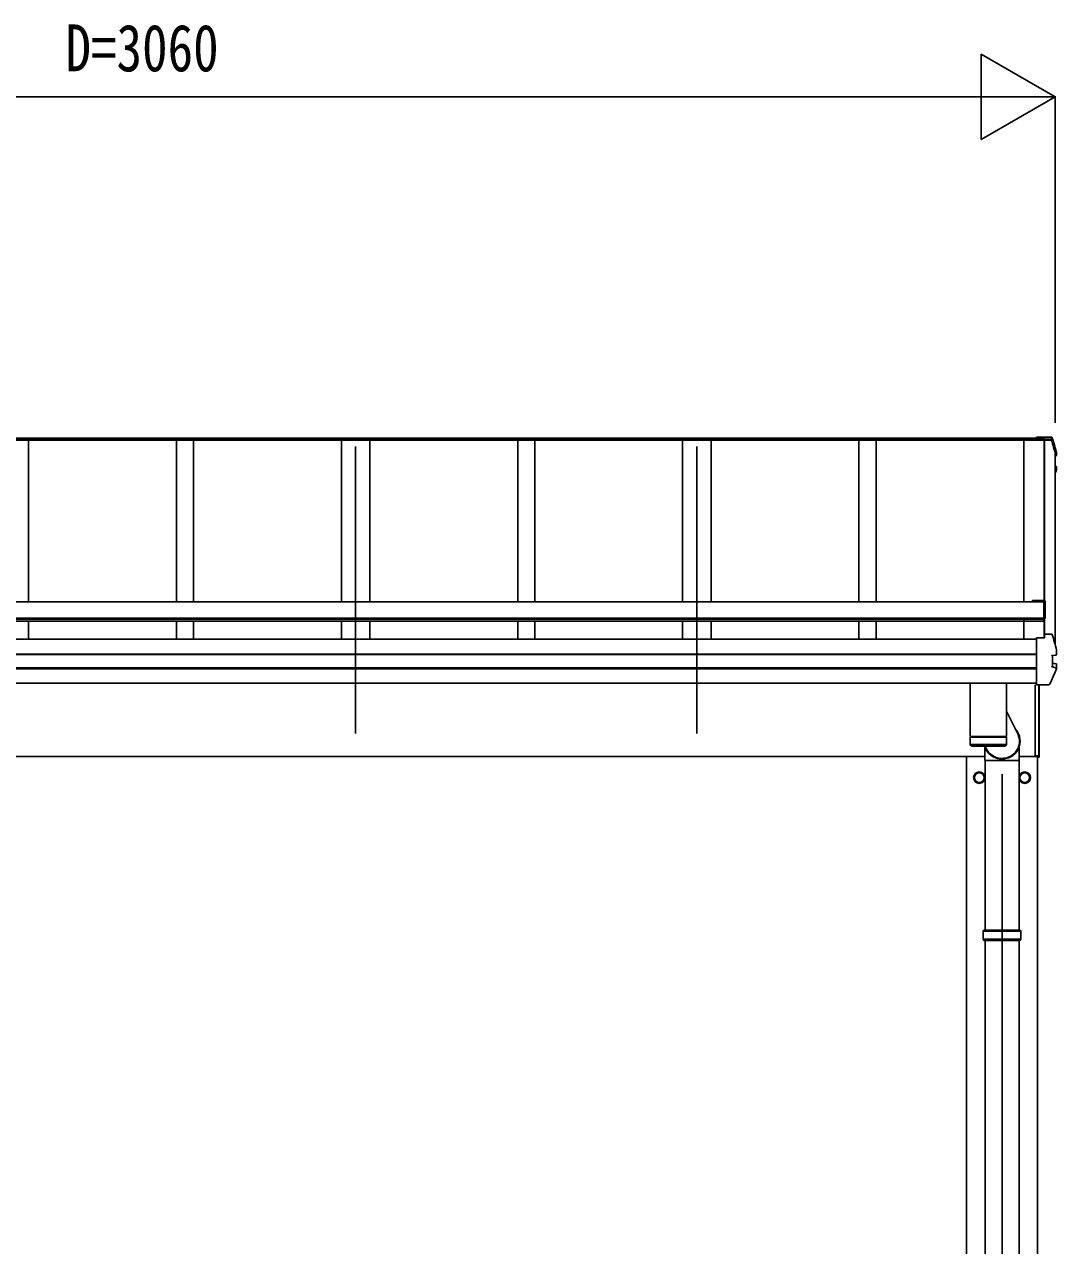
# Model space of a CAD drawing. Units: millimetres, scale not verified. Extents: x -10512 to 10512, y -7425 to 7425.
# Drawn here: x -7191 to -5376, y -2617 to -471 of the extents above; entities that cross this region are included whole.
import ezdxf
from ezdxf.enums import TextEntityAlignment as Align

# ---------------------------------------------------------------- set-up
doc = ezdxf.new("R2010")
doc.units = ezdxf.units.MM
doc.header["$LTSCALE"] = 40
for name, color, linetype in [('0-4_YKK_12', 2, 'Continuous'), ('0-5_YKK_13', 4, 'Continuous'), ('0-6_YKK_A1', 4, 'Continuous'), ('0-7_YKK_D', 6, 'Continuous')]:
    doc.layers.add(name, color=color, linetype=linetype)
doc.styles.add('ＭＳ ゴシック', font='')
doc.styles.get('ＭＳ ゴシック').set_extended_font_data('MS Gothic')

msp = doc.modelspace()

# ---------------------------------------------------------------- linework, layer by layer
at = {"layer": '0-4_YKK_12'}
for p, q in [((-6608.89, -1716.96), (-6608.89, -1212.78)), ((-6008.89, -1716.96), (-6008.89, -1212.78)), ((-5472.39, -4779.02), (-5472.39, -1788.47))]:
    msp.add_line(p, q, dxfattribs=at)
at = {"layer": '0-5_YKK_13'}
for p, q in [((-5386.89, -1195.84), (-5411.89, -1195.84)), ((-5411.89, -1198.36), (-5411.89, -1195.84)), ((-5411.89, -1195.84), (-5411.89, -1195.84)), ((-5411.89, -1198.36), (-5397.69, -1198.36)), ((-5411.89, -1200.19), (-5411.89, -1198.36)), ((-5411.89, -1199.86), (-5408.89, -1199.86)), ((-5411.89, -1199.86), (-5411.89, -1199.94)), ((-5408.89, -1199.86), (-5408.89, -1200.86)), ((-5408.89, -1200.86), (-5398.07, -1200.86)), ((-5397.69, -1198.36), (-5398.07, -1200.86)), ((-5397.69, -1199.45), (-5397.92, -1200.95)), ((-5397.92, -1200.95), (-5397.92, -1200.6)), ((-5397.92, -1200.95), (-5385.5, -1200.95)), ((-5397.69, -1199.45), (-5397.69, -1198.36)), ((-5385.65, -1199.45), (-5397.69, -1199.45)), ((-5386.89, -1195.84), (-5386.89, -1195.84)), ((-5378.89, -1227.41), (-5378.21, -1227.28)), ((-5378.89, -1227.76), (-5378.12, -1227.61)), ((-5377.63, -1229.04), (-5378.89, -1229.28)), ((-5376.58, -1227.77), (-5376.58, -1223.72)), ((-5378.89, -1247.17), (-5378.06, -1247.27)), ((-5378.89, -1251.26), (-5377.53, -1251.53)), ((-5378.89, -1252.79), (-5378.05, -1252.95)), ((-5378.06, -1247.27), (-5378.06, -1247.27)), ((-5376.48, -1252.8), (-5376.48, -1248.74)), ((-5418.79, -1483.25), (-5398.79, -1483.25)), ((-5418.79, -1483.25), (-5418.79, -1485.41)), ((-5418.79, -1484.79), (-5398.79, -1484.79)), ((-5398.79, -1514.71), (-5398.79, -1484.79)), ((-5396.79, -1485.25), (-5396.79, -1514.71)), ((-5398.79, -1514.71), (-5396.79, -1514.71)), ((-5398.65, -1548.74), (-5397.92, -1543.96)), ((-5398.63, -1548.74), (-5398.07, -1545.06)), ((-5398.07, -1548.74), (-5398.07, -1545.06)), ((-5397.92, -1543.61), (-5397.69, -1542.11)), ((-5397.92, -1543.61), (-5397.92, -1543.96)), ((-5385.65, -1542.11), (-5397.69, -1542.11)), ((-5411.89, -1549.06), (-5411.89, -1548.74)), ((-5411.89, -1550.36), (-5411.89, -1549.06)), ((-5411.89, -1630.29), (-5411.89, -1550.36)), ((-5384.46, -1580.06), (-5378.21, -1579.29)), ((-5384.46, -1580.06), (-5384.46, -1580.06)), ((-5383.89, -1580.19), (-5383.89, -1599.41)), ((-5378.2, -1579.29), (-5378.21, -1579.29)), ((-5376.58, -1577.81), (-5376.58, -1570.43)), ((-5378.06, -1601.57), (-5384.46, -1599.88)), ((-5384.46, -1599.88), (-5384.46, -1599.88)), ((-5377.53, -1594.19), (-5383.49, -1593.03)), ((-5378.06, -1601.57), (-5378.06, -1601.57)), ((-5376.48, -1602.86), (-5376.48, -1595.46)), ((-5464.39, -1628.52), (-5528.39, -1628.52)), ((-5528.39, -1722.06), (-5528.39, -1628.52)), ((-5464.39, -1628.52), (-5464.39, -1722.06)), ((-5411.89, -1631.16), (-5411.89, -1630.29)), ((-5413.89, -1631.16), (-5413.89, -1756.1)), ((-5411.89, -1631.16), (-5391.25, -1631.16)), ((-5407.39, -1758.5), (-5407.39, -1631.16)), ((-5406.89, -1758.1), (-5406.89, -1631.16)), ((-5464.39, -1677.88), (-5443.96, -1718.68)), ((-5528.39, -1722.06), (-5464.39, -1722.06)), ((-5528.39, -1723.06), (-5464.39, -1723.06)), ((-5528.16, -1736.11), (-5528.39, -1723.06)), ((-5464.62, -1736.06), (-5528.17, -1736.06)), ((-5523.89, -1722.06), (-5523.88, -1723.06)), ((-5468.89, -1722.06), (-5468.91, -1723.06)), ((-5464.39, -1723.06), (-5464.62, -1736.11)), ((-5525.17, -1739.06), (-5467.62, -1739.06)), ((-5502.54, -1764.23), (-5502.54, -1740.43)), ((-5442.24, -1764.23), (-5442.24, -1740.43)), ((-5408.89, -1756.1), (-5413.89, -1756.1)), ((-5408.89, -1758.6), (-5408.89, -1756.1)), ((-5407.39, -1758.5), (-5407.39, -1758.5)), ((-5407.39, -1758.5), (-5407.39, -1758.56)), ((-5407.39, -1758.6), (-5407.39, -1758.6)), ((-5475.2, -1764.23), (-5502.54, -1764.23)), ((-5502.24, -2062.5), (-5502.24, -1764.23)), ((-5475.08, -1764.57), (-5476.21, -1761.46)), ((-5469.48, -1763.94), (-5475.31, -1763.94)), ((-5469.71, -1764.57), (-5475.08, -1764.57)), ((-5469.71, -1764.57), (-5468.57, -1761.46)), ((-5442.24, -1764.23), (-5469.58, -1764.23)), ((-5442.54, -2062.5), (-5442.54, -1764.23)), ((-5503.8, -1794.25), (-5503.9, -1794.25)), ((-5503.8, -1794.75), (-5503.9, -1794.75)), ((-5440.99, -1794.25), (-5440.89, -1794.25)), ((-5440.99, -1794.75), (-5440.89, -1794.75)), ((-5505.39, -2064.5), (-5504.39, -2062.5)), ((-5505.39, -2064.5), (-5439.39, -2064.5)), ((-5505.39, -2078.5), (-5505.39, -2064.5)), ((-5505.39, -2078.5), (-5439.39, -2078.5)), ((-5505.39, -2078.5), (-5504.39, -2080.5)), ((-5504.39, -2062.5), (-5440.39, -2062.5)), ((-5440.39, -2080.5), (-5504.39, -2080.5)), ((-5502.24, -2970), (-5502.24, -2080.5)), ((-5442.54, -2970), (-5442.54, -2080.5)), ((-5439.39, -2064.5), (-5440.39, -2062.5)), ((-5439.39, -2078.5), (-5440.39, -2080.5)), ((-5439.39, -2078.5), (-5439.39, -2064.5))]:
    msp.add_line(p, q, dxfattribs=at)
for points in [[(-5384.03, -1197.11), (-5384.15, -1196.82), (-5384.32, -1196.56), (-5384.54, -1196.33), (-5384.8, -1196.15), (-5385.07, -1196.02), (-5385.34, -1195.94), (-5385.58, -1195.9), (-5385.81, -1195.87), (-5386.06, -1195.86), (-5386.35, -1195.85), (-5386.65, -1195.84), (-5386.97, -1195.84)], [(-5376.62, -1223.41), (-5378.94, -1214.56), (-5381.4, -1205.79), (-5384.02, -1197.13)], [(-5376.59, -1223.74), (-5376.59, -1223.57), (-5376.63, -1223.4)], [(-5376.62, -1223.41), (-5376.58, -1223.67), (-5376.58, -1223.72)], [(-5378.89, -1259), (-5377.97, -1256.77), (-5376.57, -1253.28)], [(-5376.49, -1248.81), (-5376.49, -1248.53), (-5376.57, -1248.26), (-5376.69, -1248.02), (-5376.87, -1247.8), (-5377.07, -1247.64), (-5377.26, -1247.53), (-5377.43, -1247.45), (-5377.59, -1247.4), (-5377.77, -1247.34), (-5377.98, -1247.29)], [(-5411.89, -1548.74), (-5397.69, -1548.74), (-5397.69, -1542.11)], [(-5384.46, -1580.06), (-5384.54, -1580.09), (-5384.62, -1580.14), (-5384.68, -1580.21), (-5384.73, -1580.31), (-5384.76, -1580.42), (-5384.77, -1580.54)], [(-5383.89, -1580.19), (-5383.88, -1580.08), (-5383.84, -1579.98)], [(-5378.2, -1579.29), (-5377.98, -1579.21), (-5377.77, -1579.07), (-5377.6, -1578.85), (-5377.48, -1578.58), (-5377.41, -1578.27), (-5377.41, -1577.94), (-5377.45, -1577.61)], [(-5378.12, -1579.27), (-5377.84, -1579.2), (-5377.6, -1579.12), (-5377.37, -1579.02), (-5377.09, -1578.85), (-5376.83, -1578.58), (-5376.65, -1578.24), (-5376.59, -1577.85)], [(-5376.62, -1570.12), (-5376.58, -1570.38), (-5376.58, -1570.43)], [(-5376.58, -1577.85), (-5376.58, -1577.76), (-5376.62, -1577.5)], [(-5376.57, -1603.34), (-5379.42, -1610.15), (-5382.37, -1616.88), (-5385.41, -1623.53), (-5388.53, -1630.1)], [(-5384.46, -1599.88), (-5384.54, -1599.84), (-5384.62, -1599.78), (-5384.68, -1599.69), (-5384.73, -1599.59), (-5384.76, -1599.48), (-5384.77, -1599.36)], [(-5377.38, -1603.55), (-5377.28, -1603.22), (-5377.26, -1602.86), (-5377.3, -1602.51), (-5377.42, -1602.17), (-5377.59, -1601.89), (-5377.81, -1601.69), (-5378.06, -1601.57)], [(-5376.59, -1603.35), (-5376.51, -1603.19), (-5376.47, -1603.02), (-5376.48, -1602.84)], [(-5391.23, -1631.16), (-5390.85, -1631.16), (-5390.49, -1631.14), (-5390.18, -1631.12), (-5389.9, -1631.09), (-5389.6, -1631.02), (-5389.26, -1630.88), (-5388.96, -1630.66), (-5388.69, -1630.38), (-5388.52, -1630.05)], [(-5407.39, -1758.6), (-5407.39, -1758.6), (-5408.89, -1758.6)], [(-5407.39, -1758.56), (-5407.39, -1758.6), (-5407.39, -1758.6)]]:
    msp.add_lwpolyline(points, dxfattribs=at)
for points in [[(-5512.39, -1784.69), (-5520.89, -1789.59), (-5520.89, -1799.41), (-5512.39, -1804.31), (-5503.89, -1799.41), (-5503.89, -1789.59)], [(-5432.39, -1784.69), (-5423.89, -1789.59), (-5423.89, -1799.41), (-5432.39, -1804.31), (-5440.89, -1799.41), (-5440.89, -1789.59)]]:
    msp.add_lwpolyline(points, close=True, dxfattribs=at)
for centre, radius in [((-5512.39, -1794.5), 10), ((-5512.39, -1794.5), 8.5), ((-5432.39, -1794.5), 10), ((-5432.39, -1794.5), 8.5)]:
    msp.add_circle(centre, radius, dxfattribs=at)
for centre, radius, start, end in [((-5385.65, -1201.15), 1.7, 17.09071, 90.04324), ((-5861.91, -1347.11), 498.32, 13.87531, 17.05651), ((-5861.9, -1347.11), 499.82, 13.85121, 17.03953), ((-5377.88, -1227.77), 1.3, 280.89642, 13.7954), ((-5841.22, -1067.89), 498.64, 337.99835, 338.21754), ((-5841.22, -1068.24), 498.64, 337.99835, 338.25759), ((-5377.77, -1252.8), 1.3, 338.33785, 79.1132), ((-5377.77, -1248.74), 1.3, 0.0377, 79.0995), ((-5398.79, -1485.25), 2, 0, 90), ((-5385.65, -1543.81), 1.7, 17.09071, 90.04324), ((-5861.9, -1689.78), 499.82, 13.85121, 17.03953), ((-5383.39, -1592.54), 0.499, 180.05239, 259.08482), ((-5377.77, -1595.46), 1.3, 0.0377, 79.0995), ((-5525.17, -1736.06), 3, 181, 270), ((-5467.62, -1736.06), 3, 269.95168, 359), ((-5419.54, -1743.43), 12.15, 359.0404, 0.9596), ((-5407.39, -1758.1), 0.5, 270.5, 0), ((-5512.39, -1794.5), 8.6, 171.25399, 188.74601), ((-5512.39, -1794.5), 8.6, 111.25399, 128.74601), ((-5512.39, -1794.5), 8.6, 231.25399, 248.74601), ((-5512.39, -1794.5), 8.6, 51.25399, 68.74601), ((-5512.39, -1794.5), 8.6, 291.25399, 308.74601), ((-5512.39, -1794.5), 8.6, 1.66581, 8.74601), ((-5512.39, -1794.5), 8.6, 351.25399, 358.33419), ((-5432.39, -1794.5), 8.6, 171.25399, 178.33419), ((-5432.39, -1794.5), 8.6, 181.66581, 188.74601), ((-5432.39, -1794.5), 8.6, 111.25399, 128.74601), ((-5432.39, -1794.5), 8.6, 231.25399, 248.74601), ((-5432.39, -1794.5), 8.6, 51.25399, 68.74601), ((-5432.39, -1794.5), 8.6, 291.25399, 308.74601), ((-5432.39, -1794.5), 8.6, 351.25399, 8.74601)]:
    msp.add_arc(centre, radius, start, end, dxfattribs=at)
for major_axis, ratio, start_param, end_param in [((31.85, 0), 0.984694, 3.4238089, 7.0072347), ((30.8, 0), 0.983336, 3.4341232, 6.6778673)]:
    msp.add_ellipse((-5472.39, -1730.32), major_axis=major_axis, ratio=ratio, start_param=start_param, end_param=end_param, dxfattribs=at)
at = {"layer": '0-6_YKK_A1'}
for p, q in [((-5408.89, -1200.19), (-8408.89, -1200.19)), ((-5408.89, -1201.09), (-8408.89, -1201.09)), ((-5411.89, -1197.92), (-8405.89, -1197.92)), ((-7183.84, -1201.01), (-7183.84, -1485.41)), ((-6923.89, -1201.01), (-6923.89, -1485.41)), ((-6893.89, -1201.01), (-6893.89, -1485.41)), ((-6633.89, -1201.01), (-6633.89, -1485.41)), ((-6583.89, -1201.01), (-6583.89, -1485.41)), ((-6323.89, -1201.01), (-6323.89, -1485.41)), ((-6293.89, -1201.01), (-6293.89, -1485.41)), ((-6033.89, -1201.01), (-6033.89, -1485.41)), ((-5983.89, -1201.01), (-5983.89, -1485.41)), ((-5723.89, -1201.01), (-5723.89, -1485.41)), ((-5693.89, -1201.01), (-5693.89, -1485.41)), ((-5433.89, -1201.01), (-5433.89, -1485.28)), ((-5433.89, -1201.1), (-5385.46, -1201.1)), ((-5398.59, -1201.1), (-5398.59, -1548.39)), ((-5397.99, -1201.1), (-5397.99, -1544.44)), ((-5378.89, -1224.46), (-5378.89, -1561.24)), ((-5398.79, -1485.41), (-8418.99, -1485.41)), ((-5398.79, -1485.41), (-5398.79, -1519.3)), ((-5398.79, -1514.44), (-8418.99, -1514.44)), ((-5398.79, -1516.19), (-8418.99, -1516.19)), ((-5398.79, -1519.3), (-8418.99, -1519.3)), ((-7183.84, -1519.3), (-7183.84, -1550.92)), ((-6923.89, -1519.3), (-6923.89, -1550.92)), ((-6893.89, -1519.3), (-6893.89, -1550.92)), ((-6633.89, -1519.3), (-6633.89, -1550.92)), ((-6583.89, -1519.3), (-6583.89, -1550.92)), ((-6323.89, -1519.3), (-6323.89, -1550.92)), ((-6293.89, -1519.3), (-6293.89, -1550.92)), ((-6033.89, -1519.3), (-6033.89, -1550.92)), ((-5983.89, -1519.3), (-5983.89, -1550.92)), ((-5723.89, -1519.3), (-5723.89, -1550.92)), ((-5693.89, -1519.3), (-5693.89, -1550.92)), ((-5433.89, -1517.25), (-5433.89, -1550.78)), ((-5411.89, -1550.92), (-8405.89, -1550.92)), ((-5411.89, -1577.44), (-8405.89, -1577.44)), ((-5411.89, -1578.33), (-8405.89, -1578.33)), ((-5411.89, -1601.56), (-8405.89, -1601.56)), ((-5411.89, -1603.48), (-8405.89, -1603.48)), ((-5411.89, -1628.52), (-8405.89, -1628.52)), ((-5502.54, -1757.5), (-8408.89, -1757.5)), ((-5534.89, -4612.5), (-5534.89, -1757.5)), ((-5408.89, -1757.5), (-5442.24, -1757.5)), ((-5409.89, -1757.5), (-5409.89, -4612.5)), ((-5408.89, -1756.1), (-5408.89, -1757.5))]:
    msp.add_line(p, q, dxfattribs=at)
at = {"layer": '0-7_YKK_D'}
for p, q in [((-5378.89, -597.92), (-5508.8, -522.92)), ((-5508.8, -522.92), (-5508.8, -672.92)), ((-8288.89, -597.92), (-5528.89, -597.92)), ((-5378.89, -597.92), (-5638.7, -597.92)), ((-5378.89, -597.92), (-5508.8, -672.92)), ((-5378.89, -1171.09), (-5378.89, -596.92))]:
    msp.add_line(p, q, dxfattribs=at)

# ---------------------------------------------------------------- texts
at = {"layer": '0-7_YKK_D', "style": 'ＭＳ ゴシック', "width": 0.8}
msp.add_text('D=3060', height=82.48, dxfattribs=at).set_placement((-7118.89, -577.92), align=Align.BOTTOM_LEFT)

doc.saveas('drawing.dxf')
